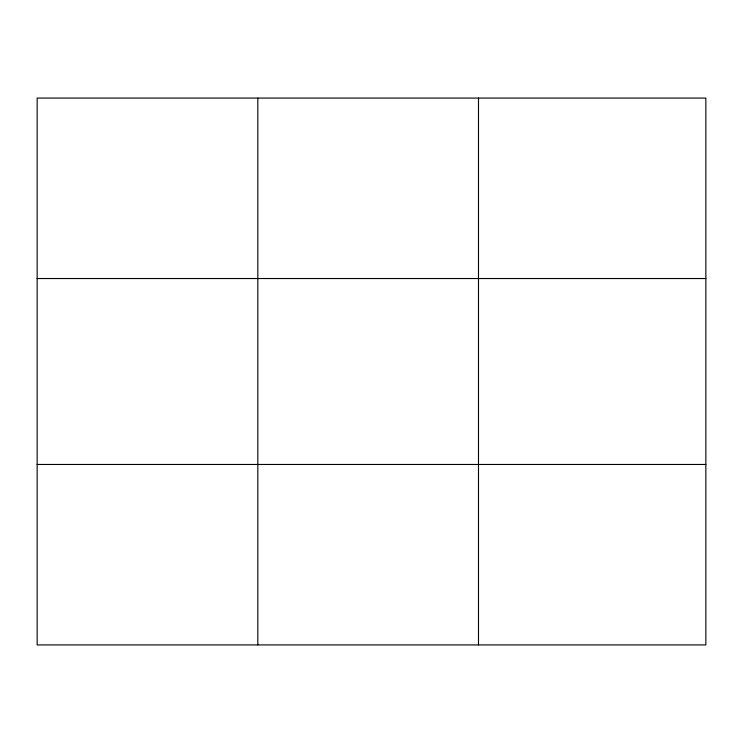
<?xml version="1.0" encoding="UTF-8"?>
<svg xmlns="http://www.w3.org/2000/svg" width="743" height="743" viewBox="0 0 743 743"><rect width="100%" height="100%" fill="white"/><g stroke="black" fill="none" stroke-linecap="round" stroke-linejoin="round"><path stroke-width="1.11" d="M257.821 644.924L257.821 98.076M478.492 644.924L478.492 98.076M705.85 278.532L705.85 98.076L37.15 98.076L37.15 644.924L705.85 644.924L705.85 278.532L37.15 278.532M37.15 464.468L705.85 464.468"/></g></svg>
